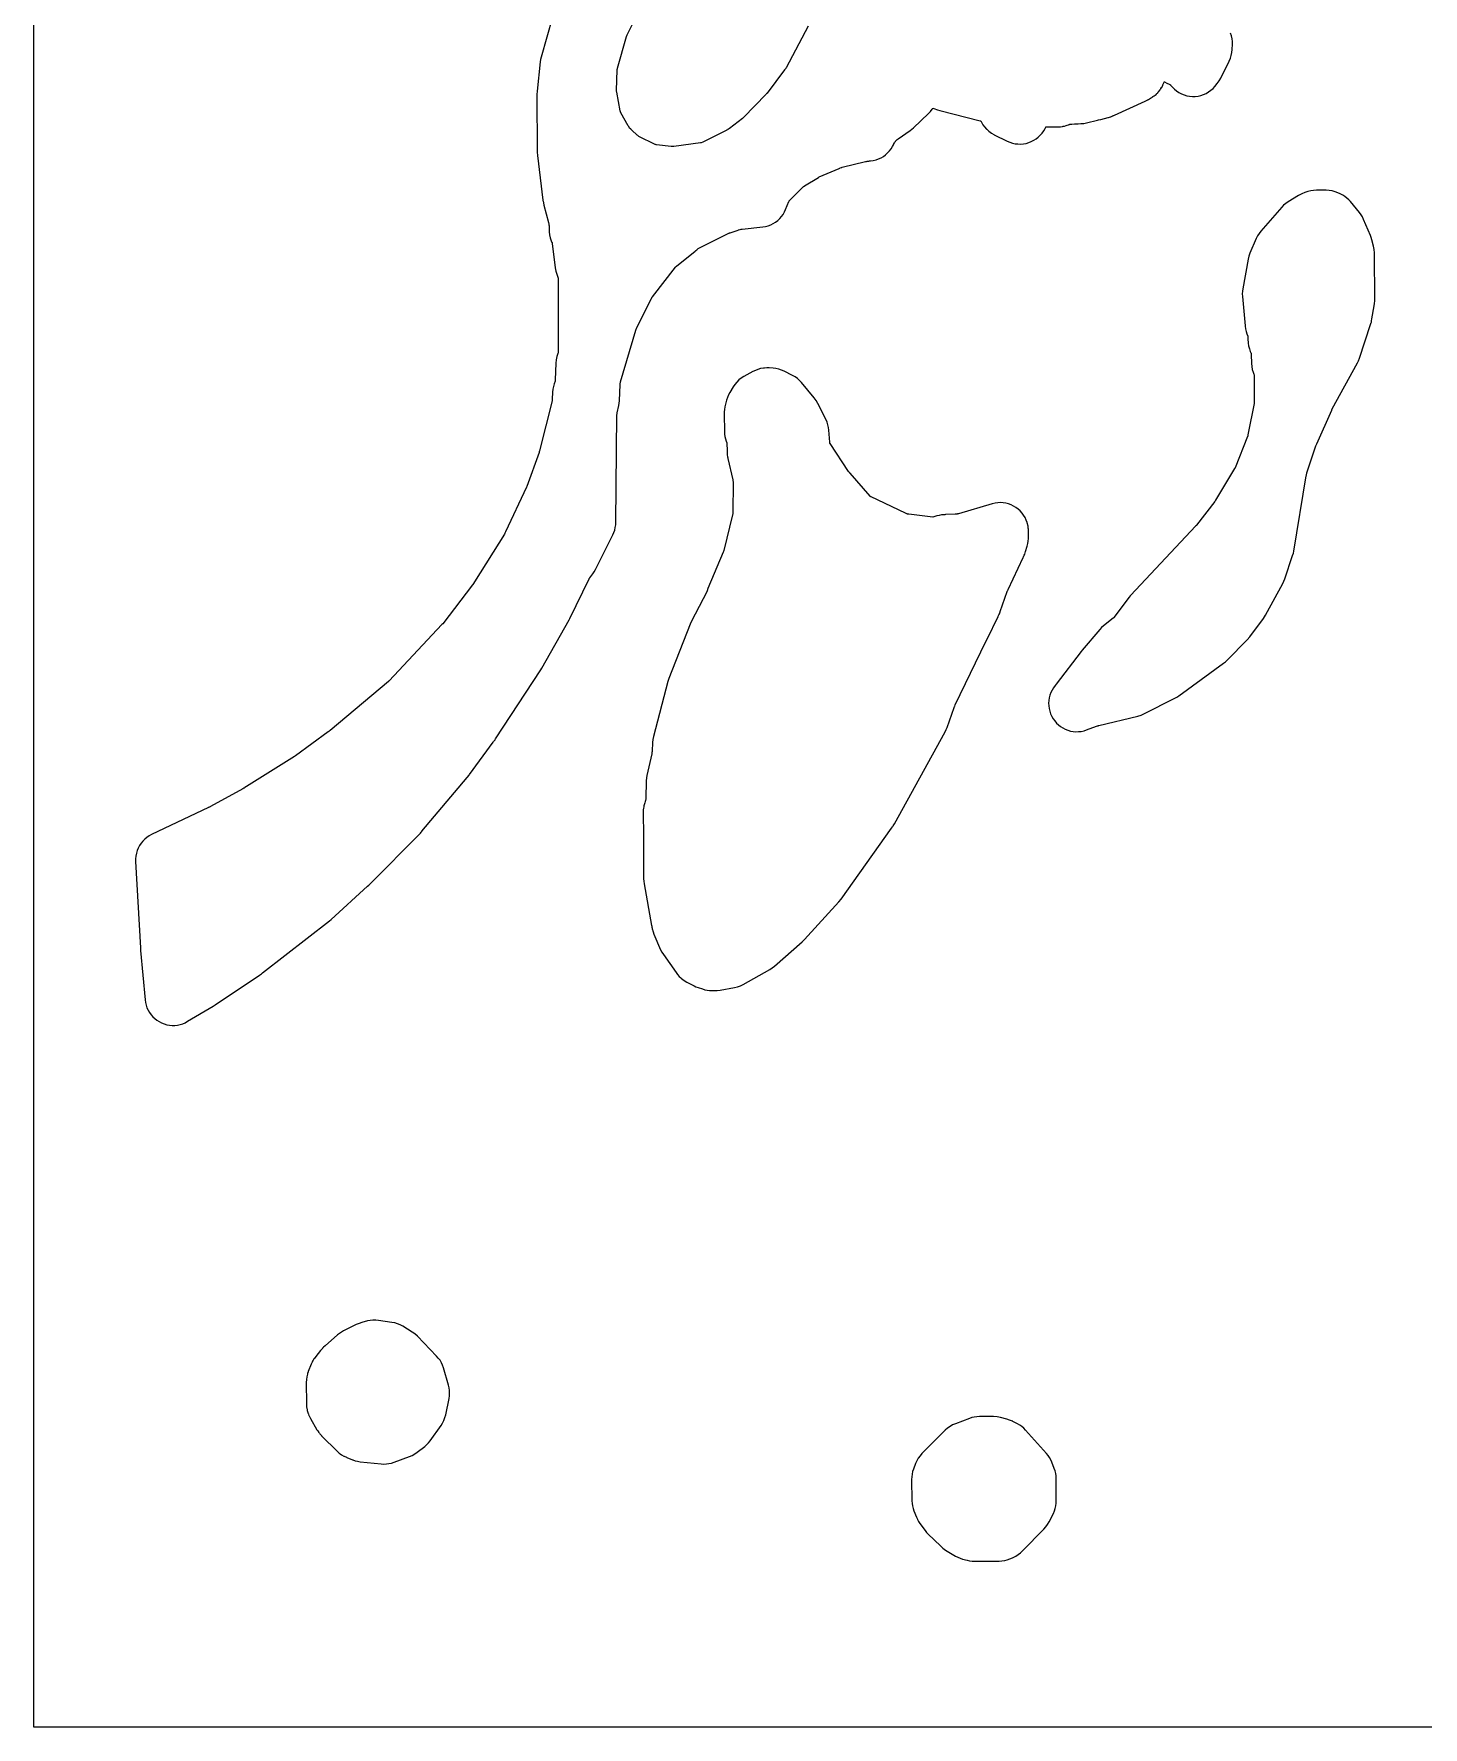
# Model space of a CAD drawing. Header units: millimetres. Extents: x 0 to 300, y 0 to 300.
# Drawn here: x 0 to 123.3, y 0 to 150.3 of the extents above; entities that cross this region are included whole.
import ezdxf

# ---------------------------------------------------------------- set-up
doc = ezdxf.new("R2010")
doc.units = ezdxf.units.MM
doc.layers.add('CUT', color=7, linetype='CONTINUOUS')

msp = doc.modelspace()

# ---------------------------------------------------------------- linework, layer by layer
at = {"layer": 'CUT'}
for points in [[(299.96, 299.94), (299.96, 0.06), (299.96, 0.05), (299.96, 0.02), (299.96, 0.01), (299.95, 0), (299.94, 0), (299.91, 0), (299.9, 0), (0.06, 0), (0.05, 0), (0.02, 0), (0.01, 0), (0.01, 0.01), (0, 0.01), (0, 0.02), (0, 0.05), (0, 0.06), (0, 299.94)], [(68.73, 150.99), (66.76, 147.29), (66.76, 147.28), (66.74, 147.26), (66.73, 147.24), (66.68, 147.17), (66.66, 147.14), (66.62, 147.1), (65.08, 145.05), (65.05, 145.01), (65.04, 145), (64.99, 144.94), (62.98, 142.88), (62.89, 142.79), (61.73, 141.89), (61.66, 141.85), (61.61, 141.82), (61.58, 141.8), (61.57, 141.8), (61.57, 141.79), (61.49, 141.75), (61.44, 141.72), (59.38, 140.7), (59.24, 140.64), (59.23, 140.63), (59.21, 140.63), (59.18, 140.62), (56.81, 140.31), (56.57, 140.3), (55.26, 140.44), (55.23, 140.45), (55.17, 140.47), (55.14, 140.48), (53.69, 141.2), (53.67, 141.21), (53.66, 141.22), (53.65, 141.23), (53.6, 141.27), (53.56, 141.31), (53.54, 141.32), (53.07, 141.75), (53.02, 141.8), (52.99, 141.83), (52.88, 141.93), (52.87, 141.93), (52.87, 141.94), (52.84, 141.99), (52.8, 142.07), (52.76, 142.15), (52.11, 143.3), (52.09, 143.33), (52.08, 143.35), (52.07, 143.38), (52.05, 143.48), (51.73, 145.12), (51.72, 145.18), (51.72, 145.21), (51.72, 145.26), (51.78, 147.11), (51.78, 147.16), (51.79, 147.19), (51.79, 147.22), (51.8, 147.25), (51.8, 147.26), (52.61, 150.07), (52.61, 150.08), (52.66, 150.2), (53.71, 152.3)], [(46.03, 151.77), (45.02, 148.24), (44.97, 148.02), (44.93, 147.81), (44.66, 145.2), (44.65, 144.93), (44.68, 139.82), (44.68, 139.81), (44.7, 139.5), (45.19, 135.54), (45.19, 135.52), (45.2, 135.45), (45.22, 135.31), (45.27, 135.09), (45.68, 133.57), (45.68, 133.55), (45.71, 133.41), (45.72, 133.35), (45.72, 133.32), (45.73, 133.3), (45.73, 133.29), (45.73, 133.26), (45.75, 132.72), (45.78, 132.46), (45.83, 132.2), (45.92, 131.94), (45.98, 131.79), (45.99, 131.77), (46, 131.73), (46, 131.72), (46.01, 131.69), (46.28, 129.52), (46.33, 129.24), (46.41, 128.97), (46.51, 128.7), (46.52, 128.68), (46.53, 128.65), (46.54, 128.61), (46.54, 128.59), (46.54, 128.57), (46.55, 122.15), (46.55, 122.09), (46.55, 122.07), (46.53, 122), (46.51, 121.94), (46.51, 121.92), (46.43, 121.66), (46.36, 121.36), (46.33, 121.06), (46.28, 119.6), (46.28, 119.54), (46.28, 119.52), (46.27, 119.49), (46.27, 119.48), (46.26, 119.47), (46.26, 119.46), (46.18, 119.24), (46.11, 119), (46.06, 118.76), (46.03, 118.51), (46, 117.87), (46, 117.75), (46, 117.74), (46, 117.72), (44.88, 113.3), (44.86, 113.21), (44.85, 113.18), (44.84, 113.16), (44.84, 113.15), (43.75, 110.13), (43.72, 110.07), (41.86, 106.09), (41.81, 105.98), (41.8, 105.97), (41.76, 105.89), (39.1, 101.67), (39.01, 101.51), (38.96, 101.42), (38.95, 101.41), (38.95, 101.4), (38.93, 101.38), (36.3, 97.94), (36.29, 97.93), (36.22, 97.86), (31.54, 92.88), (31.53, 92.87), (31.49, 92.83), (31.47, 92.82), (26.29, 88.47), (26.21, 88.4), (26.19, 88.39), (26.17, 88.37), (26.12, 88.34), (23.22, 86.21), (23.17, 86.18), (23.14, 86.16), (23.13, 86.16), (18.86, 83.48), (18.72, 83.4), (18.66, 83.36), (18.63, 83.34), (18.56, 83.3), (15.69, 81.72), (15.64, 81.69), (15.6, 81.67), (15.54, 81.65), (15.53, 81.65), (15.5, 81.63), (10.45, 79.23), (10.24, 79.11), (10.03, 78.97), (9.84, 78.82), (9.67, 78.64), (9.52, 78.45), (9.38, 78.25), (9.27, 78.03), (9.17, 77.8), (9.1, 77.57), (9.06, 77.32), (9.03, 77.08), (9.03, 76.83), (9.45, 69.18), (9.45, 69.1), (9.46, 68.95), (9.87, 64.56), (9.9, 64.32), (9.96, 64.09), (10.04, 63.86), (10.14, 63.64), (10.26, 63.43), (10.4, 63.24), (10.56, 63.06), (10.73, 62.89), (10.92, 62.74), (11.13, 62.62), (11.34, 62.51), (11.56, 62.42), (11.79, 62.35), (12.03, 62.31), (12.27, 62.29), (12.51, 62.29), (12.75, 62.32), (12.98, 62.37), (13.21, 62.44), (13.43, 62.53), (13.65, 62.65), (15.9, 64), (16, 64.06), (16.1, 64.12), (20.03, 66.74), (20.21, 66.87), (20.24, 66.9), (20.26, 66.91), (20.3, 66.95), (26.25, 71.57), (26.4, 71.7), (29.6, 74.64), (29.73, 74.75), (29.75, 74.77), (29.88, 74.88), (34.22, 79.27), (34.23, 79.27), (34.28, 79.33), (34.31, 79.36), (34.38, 79.44), (34.43, 79.5), (34.45, 79.52), (38.46, 84.28), (38.63, 84.5), (38.66, 84.55), (40.78, 87.44), (40.81, 87.48), (40.84, 87.53), (40.93, 87.65), (40.94, 87.67), (40.97, 87.72), (44.99, 93.86), (45.08, 94), (47.5, 98.3), (47.56, 98.42), (49.29, 101.93), (49.3, 101.95), (49.31, 101.97), (49.32, 101.98), (49.33, 102), (49.35, 102.03), (49.61, 102.37), (49.74, 102.56), (49.86, 102.76), (51.4, 105.84), (51.49, 106.05), (51.56, 106.26), (51.61, 106.49), (51.65, 106.71), (51.66, 106.94), (51.75, 116.47), (51.75, 116.49), (51.75, 116.51), (51.76, 116.57), (51.77, 116.66), (51.92, 117.3), (51.96, 117.52), (51.98, 117.74), (52.05, 119.18), (52.05, 119.29), (52.05, 119.3), (52.06, 119.34), (52.07, 119.42), (53.43, 124), (53.43, 124.01), (53.52, 124.24), (54.81, 126.81), (54.85, 126.88), (54.85, 126.89), (54.86, 126.9), (54.87, 126.92), (54.9, 126.95), (56.95, 129.59), (56.97, 129.62), (56.98, 129.63), (56.98, 129.64), (57, 129.65), (57.01, 129.66), (57.05, 129.69), (58.7, 131.02), (58.76, 131.08), (58.83, 131.14), (58.87, 131.17), (58.89, 131.19), (58.9, 131.2), (58.92, 131.22), (58.94, 131.23), (58.95, 131.24), (59.03, 131.28), (61.69, 132.61), (61.71, 132.62), (61.73, 132.63), (61.8, 132.65), (62.52, 132.89), (62.55, 132.9), (62.69, 132.93), (62.79, 132.95), (62.82, 132.95), (62.86, 132.96), (64.7, 133.17), (64.94, 133.21), (65.17, 133.27), (65.4, 133.35), (65.62, 133.46), (65.82, 133.59), (66.02, 133.74), (66.2, 133.9), (66.36, 134.08), (66.5, 134.28), (66.62, 134.49), (66.72, 134.71), (67.02, 135.43), (67.03, 135.45), (67.05, 135.48), (67.05, 135.49), (67.08, 135.52), (67.12, 135.57), (68.26, 136.7), (68.27, 136.71), (68.29, 136.73), (68.32, 136.75), (68.33, 136.75), (68.37, 136.78), (68.39, 136.79), (68.4, 136.8), (69.64, 137.56), (69.68, 137.59), (69.71, 137.6), (71.47, 138.35), (71.55, 138.39), (71.57, 138.4), (71.71, 138.45), (71.72, 138.46), (71.74, 138.47), (73.81, 138.97), (73.89, 138.98), (73.96, 139), (73.99, 139), (74.03, 139.01), (74.11, 139.01), (74.17, 139.02), (74.27, 139.02), (74.51, 139.06), (74.75, 139.12), (74.98, 139.2), (75.2, 139.3), (75.41, 139.42), (75.6, 139.57), (75.78, 139.73), (75.95, 139.91), (76.09, 140.1), (76.22, 140.31), (76.29, 140.46), (76.32, 140.51), (76.33, 140.53), (76.4, 140.64), (76.42, 140.68), (76.47, 140.76), (76.48, 140.78), (76.49, 140.79), (76.53, 140.82), (76.58, 140.87), (76.59, 140.89), (76.63, 140.91), (76.71, 140.97), (77.78, 141.72), (77.94, 141.84), (78.08, 141.96), (79.41, 143.23), (79.58, 143.42), (79.74, 143.62), (79.78, 143.68), (79.78, 143.69), (79.79, 143.69), (79.88, 143.67), (80.21, 143.55), (80.41, 143.5), (83.99, 142.59), (84.03, 142.58), (84.04, 142.57), (84.05, 142.57), (84.07, 142.53), (84.11, 142.46), (84.24, 142.24), (84.38, 142.04), (84.55, 141.85), (84.57, 141.83), (84.77, 141.65), (84.99, 141.5), (85.22, 141.36), (85.24, 141.35), (85.25, 141.35), (86.4, 140.78), (86.62, 140.68), (86.86, 140.61), (87.1, 140.55), (87.34, 140.53), (87.58, 140.52), (87.83, 140.54), (88.07, 140.58), (88.3, 140.65), (88.53, 140.74), (88.75, 140.85), (88.96, 140.98), (89.15, 141.13), (89.33, 141.3), (89.49, 141.49), (89.63, 141.69), (89.75, 141.9), (89.81, 142.03), (89.82, 142.04), (89.83, 142.04), (89.86, 142.04), (90.41, 142.04), (90.84, 142.04), (90.85, 142.04), (90.86, 142.04), (90.99, 142.04), (91.1, 142.05), (91.11, 142.05), (91.12, 142.05), (91.28, 142.08), (91.29, 142.08), (91.3, 142.08), (91.31, 142.09), (91.37, 142.1), (91.38, 142.1), (91.46, 142.12), (91.48, 142.12), (91.63, 142.16), (91.64, 142.17), (91.91, 142.26), (91.92, 142.27), (91.93, 142.27), (91.94, 142.27), (91.95, 142.27), (91.96, 142.27), (91.97, 142.28), (91.99, 142.28), (92, 142.28), (92.01, 142.28), (92.02, 142.29), (92.03, 142.29), (92.05, 142.29), (92.09, 142.29), (92.1, 142.29), (92.14, 142.29), (92.38, 142.3), (92.55, 142.31), (92.68, 142.32), (92.92, 142.33), (92.94, 142.33), (93.16, 142.35), (93.19, 142.35), (93.44, 142.4), (94.41, 142.64), (94.49, 142.66), (94.71, 142.71), (95.35, 142.87), (95.36, 142.88), (95.37, 142.88), (95.38, 142.88), (95.46, 142.9), (95.59, 142.94), (95.6, 142.95), (95.61, 142.95), (95.62, 142.95), (95.63, 142.96), (95.7, 142.99), (95.75, 143.01), (95.77, 143.02), (95.79, 143.02), (95.8, 143.03), (95.81, 143.03), (95.82, 143.04), (95.83, 143.04), (95.92, 143.08), (98.65, 144.32), (98.65, 144.33), (98.87, 144.44), (98.91, 144.46), (98.92, 144.47), (99.1, 144.58), (99.17, 144.62), (99.24, 144.66), (99.25, 144.67), (99.28, 144.69), (99.3, 144.7), (99.33, 144.73), (99.34, 144.73), (99.39, 144.76), (99.43, 144.79), (99.44, 144.8), (99.46, 144.81), (99.52, 144.86), (99.64, 144.96), (99.65, 144.97), (99.67, 145), (99.73, 145.05), (99.75, 145.08), (99.76, 145.09), (99.77, 145.1), (99.81, 145.14), (99.82, 145.15), (99.97, 145.34), (99.98, 145.34), (100.01, 145.39), (100.02, 145.42), (100.04, 145.45), (100.1, 145.55), (100.11, 145.55), (100.21, 145.75), (100.22, 145.77), (100.22, 145.78), (100.31, 146), (100.31, 146.01), (100.32, 146.05), (100.34, 146.04), (100.55, 145.93), (100.77, 145.84), (100.83, 145.82), (100.84, 145.82), (100.88, 145.78), (100.89, 145.76), (101.05, 145.57), (101.23, 145.39), (101.43, 145.23), (101.64, 145.09), (101.86, 144.97), (102.09, 144.88), (102.33, 144.81), (102.58, 144.76), (102.83, 144.74), (103.08, 144.75), (103.33, 144.78), (103.58, 144.83), (103.82, 144.91), (104.05, 145.01), (104.27, 145.14), (104.47, 145.29), (104.66, 145.45), (104.83, 145.64), (105.03, 145.88), (105.21, 146.12), (105.35, 146.37), (106.1, 147.89), (106.2, 148.13), (106.28, 148.38), (106.33, 148.64), (106.36, 148.9), (106.38, 149.38), (106.38, 149.63), (106.35, 149.87), (106.3, 150.12), (106.22, 150.36)]]:
    msp.add_lwpolyline(points, dxfattribs=at)
for points in [[(90.08, 90.65), (90.11, 90.41), (90.17, 90.17), (90.25, 89.94), (90.34, 89.72), (90.47, 89.51), (90.61, 89.31), (90.76, 89.13), (90.94, 88.96), (91.13, 88.82), (91.34, 88.69), (91.55, 88.58), (91.78, 88.49), (92.01, 88.42), (92.25, 88.38), (92.49, 88.36), (92.73, 88.37), (92.97, 88.39), (93.21, 88.44), (93.44, 88.52), (94.33, 88.85), (94.41, 88.87), (94.47, 88.89), (94.5, 88.9), (94.53, 88.91), (98, 89.74), (98.27, 89.82), (98.53, 89.94), (101.28, 91.32), (101.46, 91.42), (101.63, 91.53), (105.6, 94.43), (105.76, 94.56), (105.91, 94.7), (107.69, 96.51), (107.92, 96.77), (109.13, 98.4), (109.31, 98.69), (110.86, 101.52), (110.96, 101.72), (111.04, 101.93), (111.73, 104.01), (111.79, 104.2), (111.83, 104.39), (112.94, 111.08), (112.95, 111.14), (112.97, 111.22), (112.98, 111.28), (112.99, 111.34), (113.8, 113.74), (113.82, 113.78), (113.82, 113.79), (113.82, 113.8), (113.87, 113.91), (115.2, 116.91), (115.21, 116.92), (115.22, 116.95), (115.23, 116.96), (115.25, 117.01), (117.48, 121.1), (117.57, 121.29), (117.65, 121.5), (118.65, 124.5), (118.71, 124.68), (118.72, 124.72), (118.72, 124.75), (118.74, 124.81), (118.74, 124.83), (118.77, 125.01), (118.77, 125.02), (118.97, 126.15), (119, 126.37), (119.01, 126.6), (118.98, 130.87), (118.96, 131.16), (118.91, 131.45), (118.77, 132.02), (118.71, 132.21), (118.64, 132.4), (118.03, 133.83), (117.93, 134.05), (117.8, 134.25), (117.66, 134.44), (116.86, 135.41), (116.71, 135.58), (116.54, 135.73), (116.36, 135.87), (116.17, 135.99), (115.96, 136.1), (115.74, 136.2), (115.5, 136.29), (115.24, 136.36), (114.98, 136.41), (114.71, 136.42), (113.85, 136.42), (113.59, 136.41), (113.34, 136.37), (113.08, 136.3), (112.8, 136.21), (112.53, 136.1), (112.26, 135.96), (111.33, 135.39), (111.13, 135.25), (110.93, 135.09), (110.76, 134.91), (108.91, 132.8), (108.75, 132.59), (108.61, 132.37), (108.49, 132.13), (107.94, 130.84), (107.85, 130.58), (107.78, 130.31), (107.3, 127.67), (107.27, 127.45), (107.26, 127.23), (107.27, 127), (107.5, 124.38), (107.5, 124.36), (107.5, 124.34), (107.53, 124.11), (107.59, 123.88), (107.66, 123.66), (107.72, 123.53), (107.74, 123.49), (107.75, 123.46), (107.75, 123.45), (107.75, 123.44), (107.75, 123.43), (107.75, 123.35), (107.76, 123.28), (107.76, 123.25), (107.76, 123.22), (107.79, 122.86), (107.82, 122.61), (107.89, 122.35), (107.97, 122.11), (108.02, 121.99), (108.03, 121.97), (108.04, 121.95), (108.04, 121.94), (108.04, 121.93), (108.04, 121.89), (108.04, 121.84), (108.07, 121.04), (108.1, 120.77), (108.15, 120.52), (108.22, 120.27), (108.29, 120.08), (108.32, 120.02), (108.32, 120.01), (108.32, 119.99), (108.32, 119.96), (108.32, 117.58), (108.32, 117.54), (108.31, 117.48), (107.79, 114.87), (107.76, 114.72), (107.75, 114.67), (107.74, 114.59), (107.74, 114.58), (107.73, 114.57), (106.62, 111.79), (106.61, 111.77), (106.61, 111.76), (106.59, 111.73), (106.58, 111.72), (104.89, 108.92), (104.88, 108.91), (104.81, 108.79), (103.19, 106.68), (103.18, 106.67), (103.11, 106.59), (97.36, 100.47), (97.34, 100.45), (97.31, 100.41), (97.21, 100.31), (97.09, 100.16), (95.88, 98.51), (95.87, 98.49), (95.86, 98.48), (95.85, 98.47), (95.81, 98.44), (94.95, 97.76), (94.77, 97.6), (94.6, 97.42), (93.05, 95.6), (92.96, 95.49), (90.75, 92.58), (90.64, 92.45), (90.5, 92.26), (90.37, 92.05), (90.27, 91.83), (90.18, 91.6), (90.12, 91.37), (90.08, 91.13), (90.07, 90.89)], [(54.83, 71.17), (54.84, 71.13), (54.86, 71.01), (54.86, 71), (54.88, 70.91), (54.88, 70.9), (54.89, 70.88), (54.89, 70.87), (54.89, 70.84), (54.9, 70.8), (54.91, 70.8), (54.91, 70.78), (54.93, 70.71), (54.95, 70.65), (54.96, 70.62), (54.96, 70.61), (54.97, 70.58), (55.04, 70.38), (55.63, 69.01), (55.75, 68.78), (55.88, 68.57), (57, 66.97), (57.13, 66.8), (57.27, 66.64), (57.42, 66.5), (57.49, 66.44), (57.72, 66.27), (57.97, 66.12), (58.55, 65.82), (58.58, 65.8), (58.6, 65.79), (58.77, 65.72), (58.95, 65.65), (59.35, 65.52), (59.55, 65.46), (59.77, 65.43), (59.98, 65.4), (60.34, 65.38), (60.64, 65.38), (60.93, 65.42), (62.18, 65.65), (62.45, 65.72), (62.71, 65.81), (62.95, 65.93), (65.31, 67.25), (65.53, 67.39), (65.74, 67.55), (68.2, 69.7), (68.4, 69.9), (71.46, 73.27), (71.65, 73.5), (76.13, 79.81), (76.22, 79.92), (76.23, 79.94), (76.27, 79.99), (76.39, 80.19), (80.89, 88.36), (80.98, 88.54), (81.06, 88.73), (81.69, 90.5), (81.72, 90.59), (81.73, 90.63), (81.77, 90.73), (84.51, 96.35), (84.51, 96.36), (84.62, 96.58), (85.59, 98.58), (85.6, 98.6), (85.66, 98.73), (85.7, 98.81), (85.77, 99), (85.78, 99.02), (86.4, 100.81), (86.4, 100.82), (86.41, 100.83), (86.42, 100.85), (86.45, 100.91), (86.47, 100.96), (86.48, 100.99), (87.81, 103.82), (87.85, 103.89), (87.9, 104.02), (87.95, 104.12), (88.03, 104.35), (88.03, 104.36), (88.17, 104.83), (88.22, 105.05), (88.22, 105.06), (88.26, 105.27), (88.26, 105.3), (88.27, 105.49), (88.27, 105.54), (88.28, 106.11), (88.27, 106.35), (88.26, 106.43), (88.24, 106.6), (88.22, 106.68), (88.18, 106.84), (88.17, 106.88), (88.16, 106.91), (88.15, 106.94), (88.11, 107.07), (88.09, 107.11), (88.08, 107.14), (87.98, 107.36), (87.85, 107.57), (87.71, 107.77), (87.55, 107.95), (87.36, 108.12), (87.17, 108.26), (86.96, 108.39), (86.74, 108.49), (86.51, 108.58), (86.28, 108.64), (86.03, 108.68), (85.79, 108.69), (85.55, 108.68), (85.31, 108.65), (85.07, 108.59), (82.07, 107.7), (82.05, 107.7), (82.03, 107.69), (82.01, 107.69), (81.99, 107.69), (81.98, 107.69), (81.97, 107.68), (81.96, 107.68), (81.95, 107.68), (81.94, 107.68), (81.93, 107.68), (81.83, 107.66), (81.82, 107.66), (81.76, 107.66), (80.91, 107.63), (80.87, 107.62), (80.85, 107.62), (80.82, 107.62), (80.78, 107.62), (80.57, 107.6), (80.36, 107.56), (80.16, 107.51), (79.79, 107.4), (79.78, 107.4), (77.67, 107.67), (77.62, 107.67), (77.6, 107.67), (77.57, 107.68), (77.56, 107.68), (77.55, 107.68), (77.52, 107.69), (77.47, 107.71), (77.41, 107.74), (77.37, 107.76), (74.31, 109.21), (74.27, 109.22), (74.26, 109.23), (74.24, 109.25), (72.44, 111.31), (72.43, 111.31), (72.4, 111.35), (72.4, 111.36), (72.35, 111.41), (72.32, 111.46), (70.67, 113.94), (70.66, 113.95), (70.66, 113.96), (70.65, 113.98), (70.65, 113.99), (70.64, 114.06), (70.56, 115.12), (70.53, 115.36), (70.48, 115.6), (70.41, 115.83), (70.31, 116.05), (69.59, 117.5), (69.45, 117.75), (69.27, 117.99), (68.14, 119.35), (67.97, 119.54), (67.78, 119.7), (67.57, 119.85), (67.35, 119.98), (66.6, 120.36), (66.36, 120.46), (66.12, 120.54), (65.87, 120.6), (65.61, 120.63), (65.26, 120.65), (65.05, 120.65), (64.84, 120.63), (64.75, 120.62), (64.51, 120.59), (64.27, 120.52), (64.04, 120.43), (63.82, 120.33), (63.01, 119.88), (62.78, 119.74), (62.58, 119.58), (62.39, 119.39), (62.22, 119.19), (62.08, 118.98), (61.78, 118.48), (61.66, 118.26), (61.56, 118.03), (61.49, 117.79), (61.34, 117.18), (61.3, 116.97), (61.28, 116.76), (61.27, 116.55), (61.29, 115), (61.3, 114.78), (61.33, 114.56), (61.38, 114.35), (61.45, 114.14), (61.51, 114), (61.51, 113.99), (61.51, 113.98), (61.51, 113.94), (61.53, 113.31), (61.53, 113.24), (61.53, 113.22), (61.54, 112.97), (61.58, 112.73), (61.59, 112.69), (61.6, 112.62), (62.04, 110.7), (62.05, 110.62), (62.06, 110.56), (62.06, 110.53), (62.04, 107.77), (62.04, 107.75), (62.03, 107.68), (62.02, 107.6), (61.23, 104.43), (61.21, 104.35), (61.19, 104.29), (59.83, 101.07), (59.8, 100.97), (59.78, 100.91), (59.77, 100.89), (59.75, 100.84), (58.35, 98.12), (58.25, 97.89), (56.37, 93.09), (56.28, 92.82), (54.99, 87.92), (54.94, 87.66), (54.91, 87.41), (54.87, 86.63), (54.87, 86.6), (54.86, 86.52), (54.86, 86.45), (54.85, 86.39), (54.42, 84.48), (54.38, 84.25), (54.36, 84.01), (54.31, 82.43), (54.31, 82.4), (54.31, 82.39), (54.31, 82.35), (54.31, 82.34), (54.29, 82.27), (54.29, 82.25), (54.26, 82.15), (54.22, 82.05), (54.2, 81.96), (54.15, 81.79), (54.15, 81.76), (54.14, 81.73), (54.13, 81.71), (54.1, 81.54), (54.1, 81.52), (54.1, 81.51), (54.09, 81.45), (54.08, 81.18), (54.1, 79.11), (54.12, 75.3), (54.13, 75.08), (54.16, 74.86)], [(24.56, 27.39), (25.13, 26.4), (25.17, 26.34), (25.25, 26.22), (25.27, 26.19), (25.29, 26.16), (25.35, 26.08), (25.38, 26.04), (25.39, 26.03), (25.42, 25.99), (25.53, 25.88), (25.54, 25.87), (25.57, 25.83), (26.91, 24.5), (26.92, 24.49), (27.1, 24.33), (27.11, 24.32), (27.18, 24.27), (27.3, 24.18), (27.32, 24.17), (27.51, 24.05), (27.54, 24.04), (27.74, 23.95), (27.77, 23.94), (28.29, 23.73), (28.3, 23.73), (28.51, 23.65), (28.73, 23.6), (28.96, 23.56), (30.84, 23.36), (31.07, 23.35), (31.29, 23.36), (31.52, 23.39), (31.75, 23.44), (31.97, 23.51), (33.35, 24.02), (33.59, 24.12), (33.81, 24.25), (34.03, 24.4), (34.69, 24.92), (34.86, 25.07), (35.03, 25.24), (35.17, 25.42), (36.14, 26.77), (36.28, 26.99), (36.4, 27.23), (36.49, 27.48), (36.56, 27.73), (36.85, 29.16), (36.89, 29.4), (36.9, 29.64), (36.89, 29.89), (36.86, 30.13), (36.8, 30.36), (36.35, 31.9), (36.27, 32.13), (36.17, 32.35), (36.05, 32.56), (35.9, 32.76), (35.74, 32.94), (34.04, 34.69), (33.82, 34.9), (33.57, 35.07), (32.75, 35.58), (32.52, 35.71), (32.29, 35.81), (32.04, 35.89), (31.78, 35.93), (30.59, 36.1), (30.35, 36.13), (30.1, 36.13), (29.85, 36.1), (29.61, 36.05), (29.11, 35.92), (28.86, 35.84), (28.62, 35.74), (27.48, 35.17), (27.3, 35.07), (27.13, 34.95), (26.96, 34.82), (25.85, 33.86), (25.72, 33.74), (25.67, 33.69), (25.62, 33.63), (25.61, 33.62), (25.52, 33.52), (25.47, 33.46), (25.44, 33.42), (25.02, 32.9), (24.87, 32.7), (24.86, 32.68), (24.8, 32.58), (24.74, 32.48), (24.72, 32.45), (24.71, 32.43), (24.7, 32.41), (24.61, 32.21), (24.36, 31.56), (24.35, 31.55), (24.3, 31.4), (24.28, 31.33), (24.28, 31.32), (24.22, 31.1), (24.22, 31.09), (24.22, 31.08), (24.19, 30.86), (24.19, 30.85), (24.19, 30.84), (24.18, 30.62), (24.18, 30.6), (24.18, 30.59), (24.18, 30.58), (24.19, 28.69), (24.2, 28.43), (24.25, 28.17), (24.27, 28.11), (24.32, 27.92), (24.33, 27.91), (24.34, 27.86), (24.37, 27.78), (24.41, 27.67), (24.44, 27.62), (24.53, 27.44)], [(78.04, 19.41), (78.12, 19.19), (78.34, 18.64), (78.42, 18.45), (78.43, 18.43), (78.53, 18.25), (78.65, 18.08), (79.11, 17.45), (79.24, 17.29), (79.38, 17.14), (80.46, 16.08), (80.68, 15.88), (80.92, 15.72), (81.8, 15.19), (82, 15.08), (82.21, 14.99), (82.43, 14.92), (82.83, 14.81), (83.05, 14.76), (83.28, 14.73), (83.51, 14.72), (85.69, 14.74), (85.93, 14.75), (86.17, 14.79), (86.4, 14.85), (86.63, 14.93), (86.85, 15.03), (87.15, 15.19), (87.36, 15.32), (87.57, 15.48), (87.75, 15.65), (89.65, 17.58), (89.83, 17.77), (89.98, 17.98), (90.11, 18.21), (90.49, 18.97), (90.58, 19.19), (90.66, 19.41), (90.71, 19.64), (90.74, 19.87), (90.75, 20.1), (90.74, 22.07), (90.73, 22.3), (90.7, 22.52), (90.64, 22.74), (90.57, 22.96), (90.35, 23.53), (90.26, 23.74), (90.15, 23.93), (90.03, 24.12), (89.88, 24.3), (88.03, 26.37), (87.87, 26.53), (87.7, 26.68), (87.51, 26.81), (87.31, 26.93), (86.9, 27.14), (86.88, 27.15), (86.86, 27.16), (86.61, 27.26), (86.35, 27.35), (85.79, 27.49), (85.49, 27.54), (85.18, 27.56), (83.92, 27.56), (83.7, 27.55), (83.47, 27.52), (83.25, 27.47), (83.04, 27.4), (81.79, 26.93), (81.55, 26.82), (81.32, 26.69), (81.1, 26.54), (80.9, 26.36), (78.83, 24.29), (78.66, 24.09), (78.5, 23.88), (78.37, 23.65), (78.26, 23.41), (78.07, 22.91), (78, 22.68), (77.95, 22.45), (77.92, 22.22), (77.91, 21.98), (77.94, 20.08), (77.95, 19.85), (77.99, 19.63)]]:
    msp.add_lwpolyline(points, close=True, dxfattribs=at)

doc.saveas('drawing.dxf')
